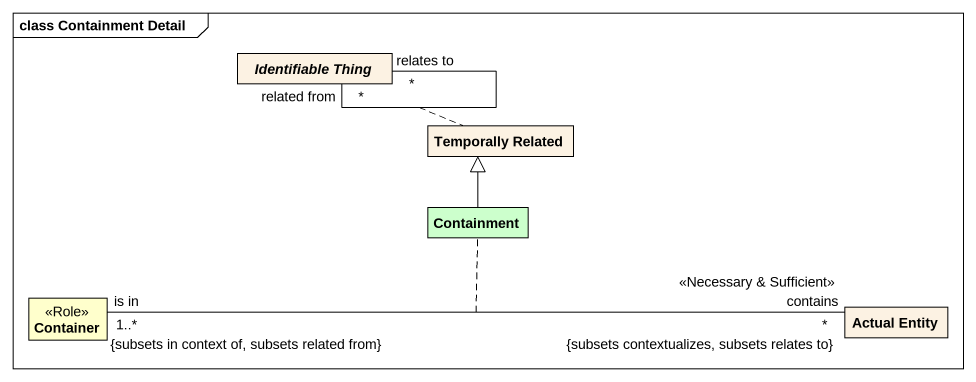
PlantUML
@startuml
mainframe class Containment Detail
hide circle
hide empty members
abstract class "Identifiable Thing" as Identifiable_Thing
class "Temporally Related" as Temporally_Related
class Containment #CCFFCC
class Container <<Role>> #FFFFCC
class "Actual Entity" as Actual_Entity
Identifiable_Thing "related from\n*" -- "relates to\n*" Identifiable_Thing
(Identifiable_Thing, Identifiable_Thing) .. Temporally_Related
Containment -up-|> Temporally_Related
Container "is in\n1..*\n{subsets in context of, subsets related from}" -right- "contains\n<<Necessary & Sufficient>>\n*\n{subsets contextualizes, subsets relates to}" Actual_Entity
(Container, Actual_Entity) .. Containment
@enduml
